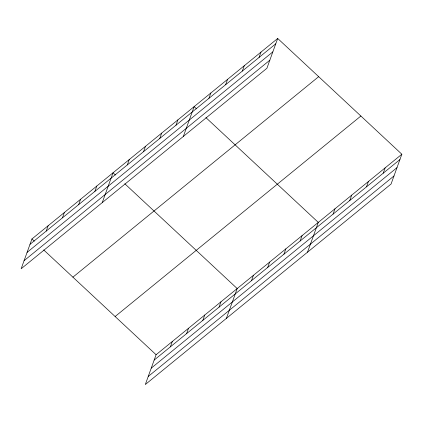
<?xml version="1.0" encoding="UTF-8"?>
<svg xmlns="http://www.w3.org/2000/svg" width="423" height="423" viewBox="0 0 423 423"><rect width="100%" height="100%" fill="white"/><g stroke="black" fill="none" stroke-linecap="round" stroke-linejoin="round"><path stroke-width="0.63" d="M277.694 38.461L31.942 238.963L21.15 268.769L266.908 68.272L277.694 38.461L401.85 154.231L391.058 184.037L145.306 384.539L156.092 354.728L401.85 154.231M46.223 231.074L48.159 225.729M62.445 217.845L64.381 212.494M78.662 204.61L80.597 199.265M94.884 191.376L96.819 186.03M102.25 202.606L113.041 172.796L115.394 174.99M127.323 164.912L129.258 159.566M143.545 151.677L145.48 146.332M159.762 138.448L161.697 133.097M175.984 125.213L177.919 119.862M183.349 136.439L194.141 106.633L196.494 108.827M208.914 98.348L210.85 92.997M225.628 84.711L227.563 79.365M242.337 71.08L244.272 65.729M259.05 57.443L260.986 52.098M170.379 346.844L172.314 341.498M186.601 333.61L188.536 328.264M202.818 320.38L204.753 315.029M219.04 307.146L220.975 301.8M226.405 318.371L237.192 288.565L124.811 183.772M251.479 280.682L253.414 275.331M267.696 267.447L269.636 262.101M283.918 254.212L285.853 248.867M300.14 240.983L302.075 235.632M307.505 252.208L318.292 222.403L205.911 117.61M333.07 214.112L335.005 208.766M349.779 200.481L351.714 195.135M366.492 186.844L368.428 181.499M383.201 173.213L385.136 167.868M30.007 244.309L275.759 43.812M27.083 252.383L272.84 51.881M24.074 260.695L269.826 60.198M72.909 277.165L318.667 76.669M115.125 316.526L360.877 116.029M154.157 360.079L399.915 159.577M151.238 368.147L396.991 167.651M148.224 376.465L393.982 175.968M31.942 238.963L34.295 241.158M43.712 249.94L156.092 354.728"/></g></svg>
